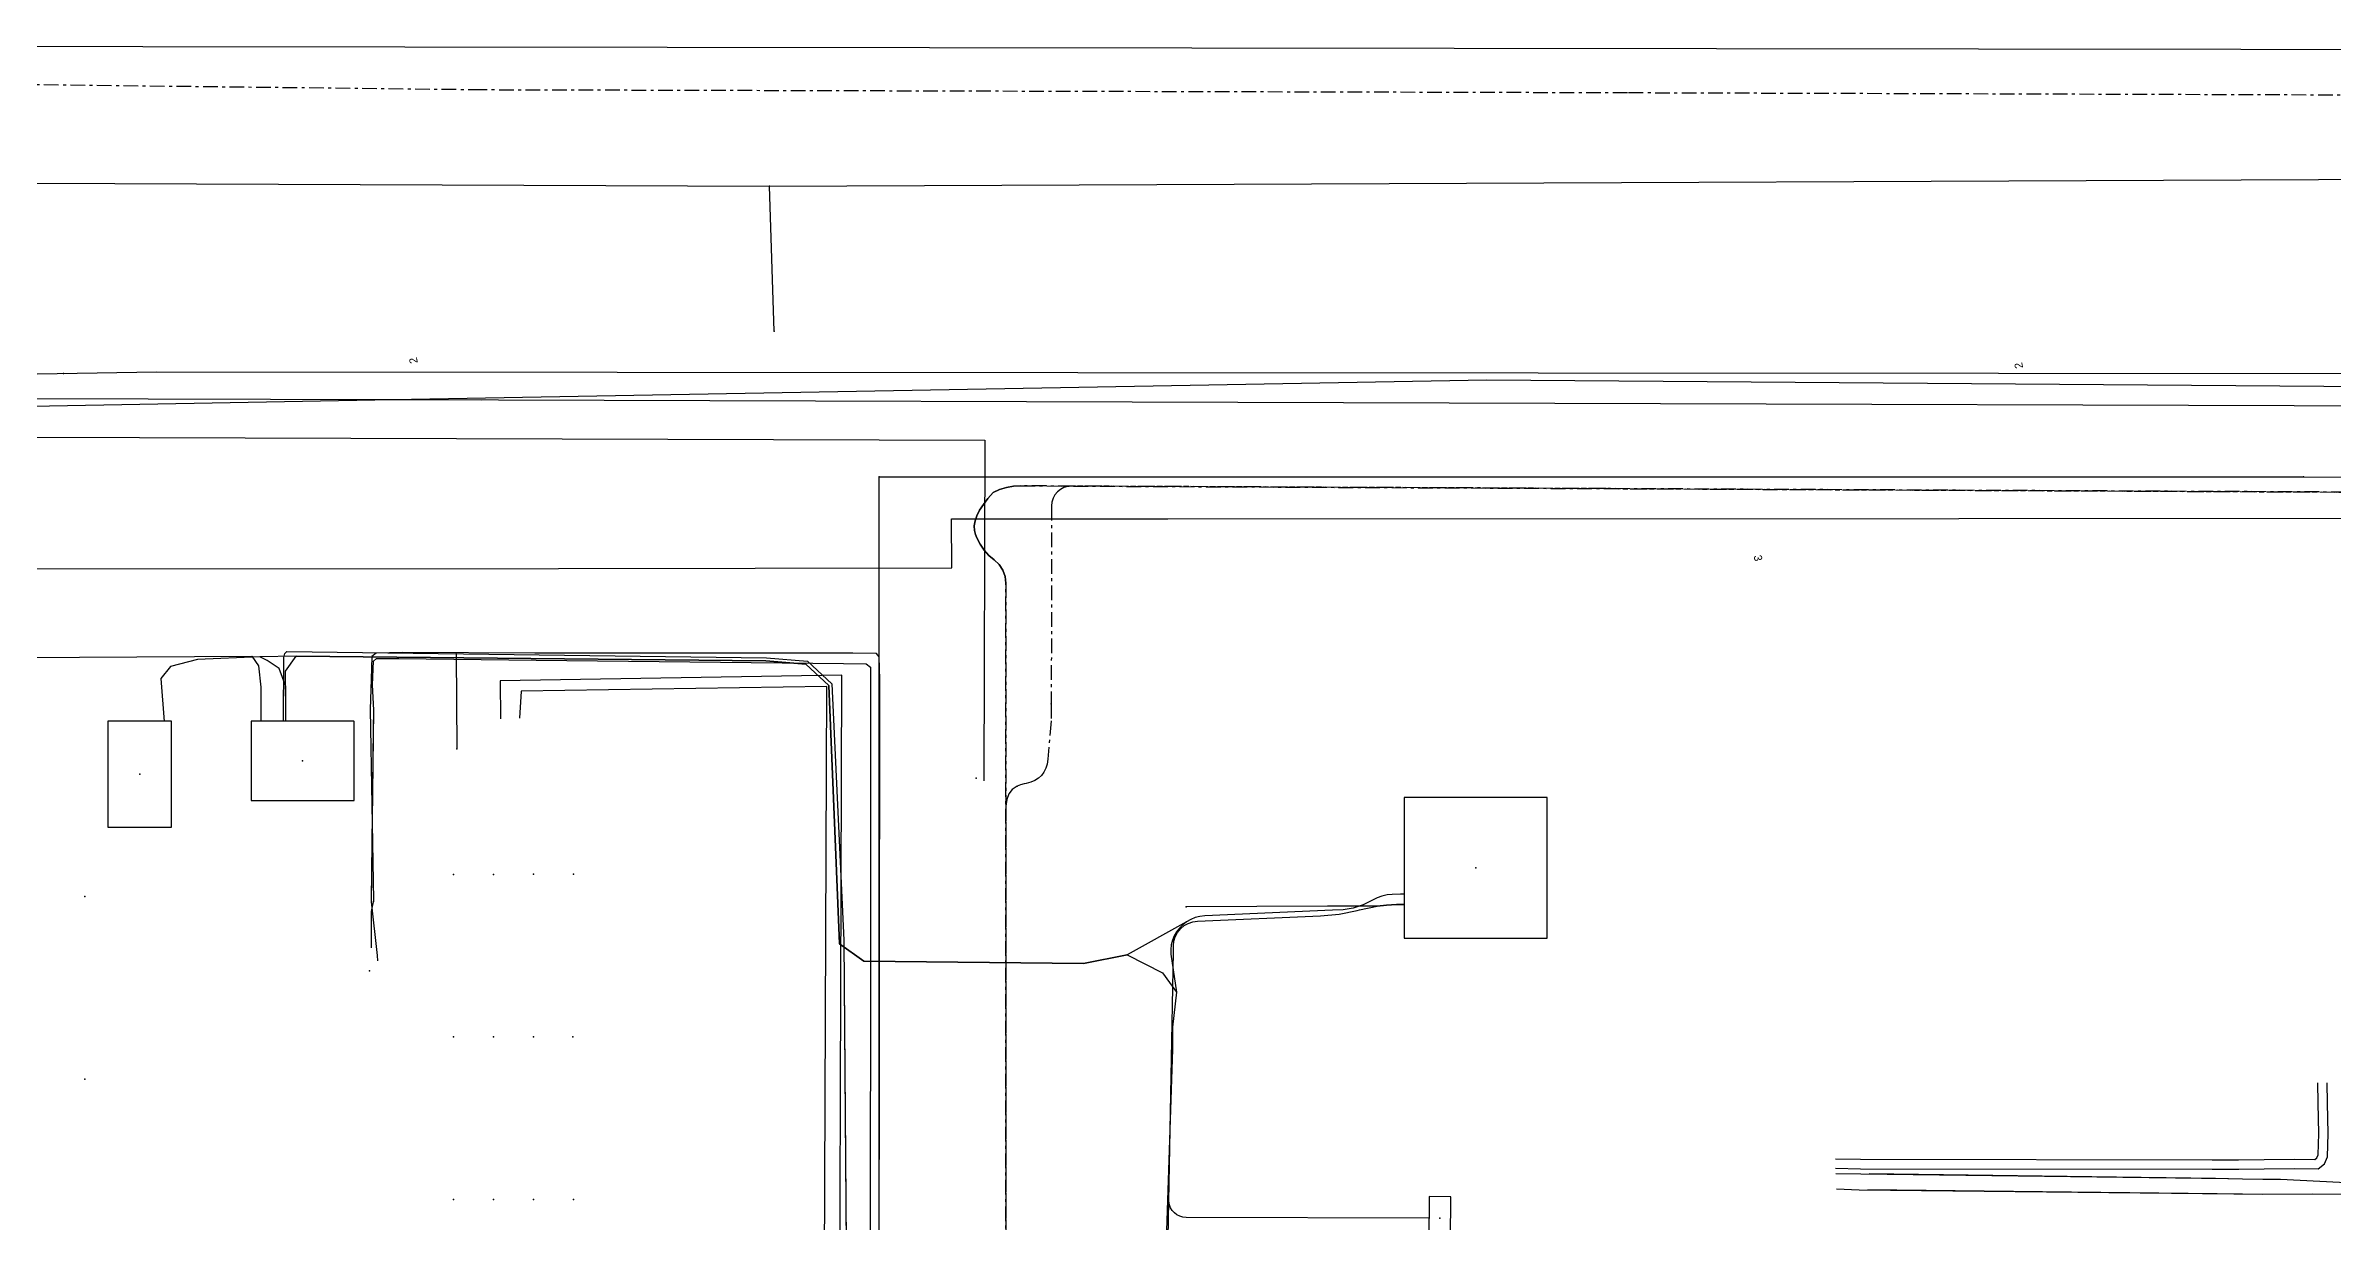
# Model space of a CAD drawing. Header units: metres. Extents: x -529 to 260, y -315 to 217.
# Drawn here: x -202.8 to -117.1, y 52.4 to 96.5 of the extents above; entities that cross this region are included whole.
import ezdxf

# ---------------------------------------------------------------- set-up
doc = ezdxf.new("R2010")
doc.units = ezdxf.units.M
doc.linetypes.add('DISUSED', pattern=[0.9943, 0.55, -0.1666, 0.1111, -0.1666])
for name, color, linetype, true_color in [('GM0772_GWA_Appurtenance', 7, 'Continuous', 0xba38a8), ('GM0772_GWA_Rioolleiding', 7, 'Continuous', 0xba38a8), ('KL1031_ELS_Appurtenance', 7, 'Continuous', 0x960000), ('KL1031_ELS_Elektriciteitskabel', 7, 'Continuous', 0x960000), ('KL1031_ELS_ExtraGeometrie', 7, 'Continuous', 0x960000), ('KL1031_ELS_Kast', 7, 'Continuous', 0x960000), ('KL1031_ELS_TechnischGebouw', 7, 'Continuous', 0x960000), ('KL1031_EMS_Appurtenance', 7, 'Continuous', 0xc80000), ('KL1031_EMS_Elektriciteitskabel', 7, 'Continuous', 0xc80000), ('KL1031_EMS_ExtraGeometrie', 7, 'Continuous', 0xc80000), ('KL1031_EMS_TechnischGebouw', 7, 'Continuous', 0xc80000), ('KL1051_DAT_Annotatie', 7, 'Continuous', 0xffffff), ('KL1051_DAT_Appurtenance', 7, 'Continuous', 0x00ff00), ('KL1051_DAT_Kabelbed', 7, 'Continuous', 0x00ff00), ('KL1051_DAT_Mantelbuis', 7, 'Continuous', 0x00ff00), ('KL1233_WRM_Appurtenance', 7, 'Continuous', 0x008080), ('KL1233_WRM_Mantelbuis', 7, 'Continuous', 0x008080), ('KL1233_WRM_ThermischePijpleiding', 7, 'Continuous', 0x008080)]:
    doc.layers.add(name, color=color, linetype=linetype, true_color=true_color)

msp = doc.modelspace()

# ---------------------------------------------------------------- linework, layer by layer
at = {"layer": 'GM0772_GWA_Appurtenance'}
for p in [(-175.677, 91.224), (-175.502, 85.782), (-171.564, 80.322), (-118.154, 80.324)]:
    msp.add_point(p, dxfattribs=at)
at = {"layer": 'GM0772_GWA_Rioolleiding', "linetype": 'CONTINUOUS'}
for points in [[(-292.329, 91.698), (-175.677, 91.224)], [(-175.677, 91.224), (-100.17, 91.55)], [(-175.502, 85.782), (-175.677, 91.224)], [(-171.575, 38.474), (-171.564, 80.322)], [(-171.564, 80.322), (-118.154, 80.324)], [(-118.154, 80.324), (-64.666, 80.274)]]:
    msp.add_lwpolyline(points, dxfattribs=at)
at = {"layer": 'KL1031_ELS_Appurtenance'}
for p in [(-187.426, 73.691), (-187.41, 70.124), (-187.533, 65.417), (-186.033, 65.418), (-184.533, 65.419), (-183.034, 65.419), (-201.352, 64.583), (-160.055, 64.196), (-187.531, 59.323), (-186.031, 59.323), (-184.532, 59.324), (-183.054, 59.324), (-201.35, 57.737), (-187.53, 53.228), (-186.03, 53.228), (-184.53, 53.229), (-183.03, 53.23), (-150.946, 52.526)]:
    msp.add_point(p, dxfattribs=at)
at = {"layer": 'KL1031_ELS_Elektriciteitskabel', "linetype": 'DISUSED'}
msp.add_lwpolyline([(234.612, 76.846), (181.482, 84.187), (174.352, 86.379), (171.338, 87.264), (169.516, 87.641), (166.976, 88.047), (164.457, 88.478), (161.538, 88.849), (157.644, 89.244), (153.36, 89.77), (151.294, 90.009), (142.823, 90.784), (140.838, 90.855), (36.8, 93.655), (26.115, 94.192), (-143.514, 94.721), (-186.431, 94.832), (-216.489, 95.172), (-226.907, 95), (-251.475, 95.159), (-350.955, 95.119), (-367.548, 94.936)], dxfattribs=at)
at = {"layer": 'KL1031_ELS_Elektriciteitskabel', "linetype": 'CONTINUOUS'}
for points in [[(-193.904, 71.155), (-193.899, 73.55), (-193.857, 73.704), (-193.78, 73.776), (-175.791, 73.535), (-174.261, 73.414), (-173.338, 72.557), (-172.896, 62.951), (-172.762, 45.081)], [(-193.904, 71.155), (-193.899, 73.55), (-193.857, 73.704), (-193.78, 73.776), (-175.791, 73.535), (-174.261, 73.414), (-173.338, 72.557), (-172.896, 62.951), (-172.773, 46.481)], [(-212.704, 4.126), (-213.78, 4.072), (-215.119, 4.388), (-216.438, 5.973), (-216.465, 70.982), (-216.163, 72.151), (-214.503, 73.49), (-195.088, 73.603), (-194.84, 73.232), (-194.76, 72.434), (-194.76, 71.154)], [(-212.704, 4.126), (-213.78, 4.072), (-215.119, 4.388), (-216.438, 5.973), (-216.465, 70.982), (-216.163, 72.151), (-214.503, 73.49), (-195.088, 73.603), (-194.84, 73.232), (-194.76, 72.434), (-194.76, 71.154)], [(-187.426, 73.691), (-187.41, 70.124)], [(-161.017, 19.549), (-160.819, 35.527), (-160.856, 44.912), (-160.712, 53.159), (-160.537, 62.507), (-160.536, 62.733), (-160.518, 62.91), (-160.466, 63.081), (-160.383, 63.24), (-160.271, 63.378), (-160.134, 63.494), (-159.978, 63.581), (-159.808, 63.636), (-159.631, 63.658), (-155.016, 63.859), (-154.322, 63.927), (-153.639, 64.067), (-153.553, 64.09), (-152.9, 64.223), (-152.539, 64.264), (-152.176, 64.284), (-151.875, 64.291)], [(-160.819, 35.527), (-160.856, 44.912), (-160.712, 53.159), (-160.537, 62.507), (-160.536, 62.733), (-160.518, 62.91), (-160.466, 63.081), (-160.383, 63.24), (-160.271, 63.378), (-160.134, 63.494), (-159.978, 63.581), (-159.808, 63.636), (-159.631, 63.658), (-155.016, 63.859), (-154.322, 63.927), (-153.639, 64.067), (-153.553, 64.09), (-152.9, 64.223), (-152.539, 64.264), (-152.176, 64.284), (-151.875, 64.291)], [(-160.856, 44.912), (-160.712, 53.159), (-160.537, 62.507), (-160.536, 62.733), (-160.518, 62.91), (-160.466, 63.081), (-160.383, 63.24), (-160.271, 63.378), (-160.134, 63.494), (-159.978, 63.581), (-159.808, 63.636), (-159.631, 63.658), (-155.016, 63.859), (-154.322, 63.927), (-153.639, 64.067), (-153.553, 64.09), (-152.9, 64.223), (-152.539, 64.264), (-152.176, 64.284), (-151.875, 64.291)], [(-160.856, 44.912), (-160.712, 53.159), (-160.537, 62.507), (-160.536, 62.733), (-160.518, 62.91), (-160.466, 63.081), (-160.383, 63.24), (-160.271, 63.378), (-160.134, 63.494), (-159.978, 63.581), (-159.808, 63.636), (-159.631, 63.658), (-155.016, 63.859), (-154.322, 63.927), (-153.639, 64.067), (-153.553, 64.09), (-152.9, 64.223), (-152.539, 64.264), (-152.176, 64.284), (-151.875, 64.291)], [(-160.856, 44.912), (-160.712, 53.159), (-160.537, 62.507), (-160.536, 62.733), (-160.518, 62.91), (-160.466, 63.081), (-160.383, 63.24), (-160.271, 63.378), (-160.134, 63.494), (-159.978, 63.581), (-159.808, 63.636), (-159.631, 63.658), (-155.016, 63.859), (-154.322, 63.927), (-153.639, 64.067), (-153.553, 64.09), (-152.9, 64.223), (-152.539, 64.264), (-152.176, 64.284), (-151.875, 64.291)], [(-160.856, 44.912), (-160.712, 53.159), (-160.537, 62.507), (-160.536, 62.733), (-160.518, 62.91), (-160.466, 63.081), (-160.383, 63.24), (-160.271, 63.378), (-160.134, 63.494), (-159.978, 63.581), (-159.808, 63.636), (-159.631, 63.658), (-155.016, 63.859), (-154.322, 63.927), (-153.639, 64.067), (-153.553, 64.09), (-152.9, 64.223), (-152.539, 64.264), (-152.176, 64.284), (-151.875, 64.291)], [(-150.946, 52.526), (-160.054, 52.55), (-160.176, 52.562), (-160.292, 52.595), (-160.402, 52.649), (-160.498, 52.723), (-160.581, 52.813), (-160.644, 52.916), (-160.688, 53.029), (-160.712, 53.159), (-160.537, 62.507), (-160.536, 62.733), (-160.518, 62.91), (-160.466, 63.081), (-160.383, 63.24), (-160.271, 63.378), (-160.134, 63.494), (-159.978, 63.581), (-159.808, 63.636), (-159.631, 63.658), (-155.016, 63.859), (-154.322, 63.927), (-153.639, 64.067), (-153.553, 64.09), (-152.9, 64.223), (-152.539, 64.264), (-152.176, 64.284), (-151.875, 64.291)], [(-151.875, 64.291), (-152.176, 64.284), (-152.539, 64.264), (-152.9, 64.223), (-154.754, 64.222), (-160.055, 64.196)]]:
    msp.add_lwpolyline(points, dxfattribs=at)
at = {"layer": 'KL1031_ELS_ExtraGeometrie', "linetype": 'CONTINUOUS'}
for points in [[(-198.1, 67.19), (-198.101, 71.158), (-198.109, 71.163), (-200.49, 71.161), (-200.495, 71.153), (-200.493, 67.19), (-200.484, 67.185), (-198.109, 67.185), (-198.101, 67.189), (-198.1, 67.19)], [(-191.26, 68.192), (-191.259, 71.154), (-191.263, 71.162), (-191.269, 71.165), (-195.109, 71.164), (-195.117, 71.161), (-195.119, 71.155), (-195.119, 68.196), (-195.115, 68.188), (-195.109, 68.186), (-191.269, 68.187), (-191.261, 68.191), (-191.26, 68.192)], [(-146.518, 63.029), (-146.516, 68.289), (-146.519, 68.296), (-146.525, 68.299), (-151.875, 68.299), (-151.883, 68.296), (-151.886, 68.289), (-151.885, 63.035), (-151.883, 63.028), (-151.876, 63.025), (-146.527, 63.024), (-146.518, 63.028), (-146.518, 63.029)], [(-150.142, 51.715), (-150.132, 53.325), (-150.14, 53.331), (-150.945, 53.334), (-150.951, 53.326), (-150.96, 51.722), (-150.951, 51.716), (-150.151, 51.71), (-150.143, 51.714), (-150.142, 51.715)]]:
    msp.add_lwpolyline(points, close=True, dxfattribs=at)
at = {"layer": 'KL1031_ELS_Kast'}
msp.add_point((-150.545, 52.524), dxfattribs=at)
at = {"layer": 'KL1031_ELS_TechnischGebouw'}
for p in [(-193.189, 69.675), (-199.297, 69.175), (-149.2, 65.662)]:
    msp.add_point(p, dxfattribs=at)
at = {"layer": 'KL1031_EMS_Appurtenance'}
for p in [(-144.325, 79.884), (-165.115, 71.815), (-166.398, 68.723), (-162.268, 62.406), (-160.566, 59.684)]:
    msp.add_point(p, dxfattribs=at)
at = {"layer": 'KL1031_EMS_Elektriciteitskabel', "linetype": 'DISUSED'}
for points in [[(-68.851, 79.528), (-166.271, 79.986), (-166.537, 79.971), (-166.798, 79.924), (-167.051, 79.844), (-167.293, 79.734), (-167.494, 79.511), (-167.663, 79.29), (-167.801, 79.076), (-167.903, 78.868), (-167.97, 78.671), (-168.001, 78.486), (-167.996, 78.315), (-167.954, 78.161), (-167.902, 78.035), (-167.784, 77.797), (-167.635, 77.576), (-167.457, 77.379), (-167.254, 77.207), (-167.07, 77.035), (-166.931, 76.825), (-166.844, 76.588), (-166.814, 76.339), (-166.816, 25.57)], [(-166.816, 25.57), (-166.814, 76.339), (-166.844, 76.588), (-166.931, 76.825), (-167.07, 77.035), (-167.254, 77.207), (-167.457, 77.379), (-167.635, 77.576), (-167.784, 77.797), (-167.902, 78.035), (-167.954, 78.161), (-167.996, 78.315), (-168.001, 78.486), (-167.97, 78.671), (-167.903, 78.868), (-167.801, 79.076), (-167.663, 79.29), (-167.494, 79.511), (-167.293, 79.734), (-167.051, 79.844), (-166.798, 79.924), (-166.537, 79.971), (-166.271, 79.986), (-73.09, 79.547)], [(-144.325, 79.884), (-164.357, 79.978), (-164.503, 79.964), (-164.643, 79.922), (-164.772, 79.854), (-164.887, 79.761), (-164.98, 79.648), (-165.05, 79.519), (-165.092, 79.378), (-165.107, 79.232), (-165.115, 71.815)], [(-144.325, 79.884), (-68.851, 79.528), (-5.659, 79.547)], [(-165.115, 71.815), (-165.116, 71.178), (-165.243, 69.737), (-165.271, 69.556), (-165.32, 69.394), (-165.39, 69.251), (-165.481, 69.128), (-165.594, 69.023), (-165.728, 68.938), (-165.885, 68.872), (-166.062, 68.824), (-166.133, 68.809), (-166.273, 68.773), (-166.398, 68.723)], [(-166.398, 68.723), (-166.58, 68.6), (-166.71, 68.435), (-166.788, 68.228), (-166.814, 67.977), (-166.816, 25.57)]]:
    msp.add_lwpolyline(points, dxfattribs=at)
at = {"layer": 'KL1031_EMS_Elektriciteitskabel', "linetype": 'CONTINUOUS'}
for points in [[(-162.268, 62.406), (-163.901, 62.077), (-172.147, 62.159), (-173.053, 62.807), (-173.456, 72.502), (-174.325, 73.299), (-175.821, 73.421), (-193.436, 73.6), (-194.789, 73.578), (-197.125, 73.474), (-198.146, 73.215), (-198.501, 72.758), (-198.386, 71.153)], [(-162.268, 62.406), (-163.901, 62.077), (-172.147, 62.159), (-173.053, 62.807), (-173.456, 72.502), (-174.325, 73.299), (-175.821, 73.421), (-193.436, 73.6), (-194.789, 73.578), (-197.125, 73.474), (-198.146, 73.215), (-198.501, 72.758), (-198.386, 71.153)], [(-162.268, 62.406), (-163.901, 62.077), (-172.147, 62.159), (-173.053, 62.807), (-173.456, 72.502), (-174.325, 73.299), (-175.821, 73.421), (-193.436, 73.6), (-194.789, 73.578), (-197.125, 73.474), (-198.146, 73.215), (-198.501, 72.758), (-198.386, 71.153)], [(-193.82, 71.155), (-193.823, 72.461), (-194.073, 73.142), (-194.512, 73.443), (-194.789, 73.578), (-197.125, 73.474), (-198.146, 73.215), (-198.501, 72.758), (-198.386, 71.153)], [(-193.82, 71.155), (-193.823, 72.461), (-194.073, 73.142), (-194.512, 73.443), (-194.789, 73.578), (-197.125, 73.474), (-198.146, 73.215), (-198.501, 72.758), (-198.386, 71.153)], [(-193.82, 71.155), (-193.823, 72.461), (-194.073, 73.142), (-194.512, 73.443), (-194.789, 73.578), (-197.125, 73.474), (-198.146, 73.215), (-198.501, 72.758), (-198.386, 71.153)], [(-193.82, 71.155), (-193.825, 73.037), (-193.436, 73.6), (-175.821, 73.421), (-174.325, 73.299), (-173.456, 72.502), (-173.053, 62.807), (-172.147, 62.159), (-163.901, 62.077), (-162.268, 62.406), (-160.95, 61.726), (-160.415, 60.995), (-160.566, 59.684)], [(-193.82, 71.155), (-193.825, 73.037), (-193.436, 73.6), (-175.821, 73.421), (-174.325, 73.299), (-173.456, 72.502), (-173.053, 62.807), (-172.147, 62.159), (-163.901, 62.077), (-162.268, 62.406), (-160.95, 61.726), (-160.415, 60.995), (-160.566, 59.684)], [(-193.82, 71.155), (-193.825, 73.037), (-193.436, 73.6), (-175.821, 73.421), (-174.325, 73.299), (-173.456, 72.502), (-173.053, 62.807), (-172.147, 62.159), (-163.901, 62.077), (-162.268, 62.406), (-160.95, 61.726), (-160.415, 60.995), (-160.566, 59.684)], [(-151.875, 64.675), (-152.026, 64.675), (-152.332, 64.665), (-152.525, 64.646), (-152.716, 64.602), (-152.899, 64.536), (-153.421, 64.273), (-153.792, 64.151), (-154.176, 64.085), (-154.565, 64.075), (-159.363, 63.86), (-159.544, 63.84), (-159.72, 63.796), (-159.888, 63.727), (-160.046, 63.637), (-162.268, 62.406)], [(-151.875, 64.675), (-152.026, 64.675), (-152.332, 64.665), (-152.525, 64.646), (-152.716, 64.602), (-152.899, 64.536), (-153.421, 64.273), (-153.792, 64.151), (-154.176, 64.085), (-154.565, 64.075), (-159.363, 63.86), (-159.544, 63.84), (-159.72, 63.796), (-159.888, 63.727), (-160.046, 63.637), (-160.185, 63.53), (-160.31, 63.406), (-160.417, 63.266), (-160.504, 63.113), (-160.571, 62.95), (-160.616, 62.78), (-160.638, 62.606), (-160.637, 62.43), (-160.415, 60.995), (-160.566, 59.684), (-160.573, 58.863), (-161.009, 45.629)], [(-160.566, 59.684), (-160.573, 58.863), (-161.009, 45.629), (-160.79, 17.206), (-161.082, 4.61), (-161.097, 4.472), (-161.144, 4.339), (-161.219, 4.217), (-161.319, 4.11), (-161.441, 4.022), (-161.58, 3.958), (-161.731, 3.918), (-161.888, 3.905), (-162.627, 3.864)]]:
    msp.add_lwpolyline(points, dxfattribs=at)
at = {"layer": 'KL1031_EMS_ExtraGeometrie', "linetype": 'CONTINUOUS'}
for points in [[(-198.1, 67.19), (-198.101, 71.158), (-198.109, 71.163), (-200.49, 71.161), (-200.495, 71.153), (-200.493, 67.19), (-200.484, 67.185), (-198.109, 67.185), (-198.101, 67.189), (-198.1, 67.19)], [(-191.26, 68.192), (-191.259, 71.154), (-191.263, 71.162), (-191.269, 71.165), (-195.109, 71.164), (-195.117, 71.161), (-195.119, 71.155), (-195.119, 68.196), (-195.115, 68.188), (-195.109, 68.186), (-191.269, 68.187), (-191.261, 68.191), (-191.26, 68.192)], [(-146.518, 63.029), (-146.516, 68.289), (-146.519, 68.296), (-146.525, 68.299), (-151.875, 68.299), (-151.883, 68.296), (-151.886, 68.289), (-151.885, 63.035), (-151.883, 63.028), (-151.876, 63.025), (-146.527, 63.024), (-146.518, 63.028), (-146.518, 63.029)]]:
    msp.add_lwpolyline(points, close=True, dxfattribs=at)
at = {"layer": 'KL1031_EMS_TechnischGebouw'}
for p in [(-193.189, 69.675), (-199.297, 69.175), (-149.2, 65.662)]:
    msp.add_point(p, dxfattribs=at)
at = {"layer": 'KL1051_DAT_Appurtenance'}
msp.add_point((-202.155, 84.194), dxfattribs=at)
at = {"layer": 'KL1051_DAT_Kabelbed', "linetype": 'CONTINUOUS'}
for points in [[(183.086, 86.268), (150.782, 95.625), (125.741, 95.681), (-41.33, 96.251), (-41.826, 96.251), (-228.699, 96.486), (-232.173, 96.491)], [(173.635, 71.022), (171.591, 75.936), (170.996, 77.364), (160.197, 81.171), (150.634, 83.186), (103.049, 84.701), (84.779, 85.335), (24.402, 86.904), (11.736, 87.486), (2.236, 87.474), (-0.752, 84.692), (-51.499, 84.333), (-51.7, 84.331), (-77.798, 84.165), (-198.661, 84.255), (-213.621, 83.996), (-214.322, 83.984)], [(-70.979, 82.833), (-189.8, 83.207), (-212.757, 83.28), (-234.967, 83.351), (-239.92, 83.354), (-349.75, 83.419), (-364.784, 83.427), (-364.804, 83.467)], [(-52.953, 82.818), (-68.835, 82.827), (-80.842, 83.355), (-89.738, 83.437), (-105.833, 83.624), (-148.786, 83.95), (-189.8, 83.207), (-212.183, 82.803)], [(-186.472, 83.197), (-191.271, 83.21)], [(-205.08, 76.876), (-205.026, 76.876), (-183.599, 76.892), (-168.847, 76.91), (-168.851, 78.746), (-160.743, 78.75), (-71.743, 78.792), (-70.958, 78.027)]]:
    msp.add_lwpolyline(points, dxfattribs=at)
at = {"layer": 'KL1051_DAT_Mantelbuis', "linetype": 'CONTINUOUS'}
msp.add_lwpolyline([(-186.472, 83.197), (-191.271, 83.21)], dxfattribs=at)
msp.add_lwpolyline([(-186.472, 83.197), (-191.271, 83.21)], dxfattribs=at)
at = {"layer": 'KL1233_WRM_Appurtenance'}
for p in [(-167.937, 69.03), (-190.684, 61.8)]:
    msp.add_point(p, dxfattribs=at)
at = {"layer": 'KL1233_WRM_Mantelbuis', "linetype": 'CONTINUOUS'}
for points in [[(-190.651, 71.595), (-190.532, 64.449), (-190.532, 64.392)], [(-190.611, 64.396), (-190.609, 64.457), (-190.529, 70.865), (-190.521, 71.58)], [(-121.462, 54.015), (-134.445, 54.185)], [(-121.402, 53.442), (-134.496, 53.584)]]:
    msp.add_lwpolyline(points, dxfattribs=at)
at = {"layer": 'KL1233_WRM_ThermischePijpleiding', "linetype": 'CONTINUOUS'}
for points in [[(-238.937, 81.919), (-167.608, 81.699), (-167.647, 68.923)], [(-171.571, 48.714), (-171.552, 60.72), (-171.55, 72.723), (-171.566, 73.573), (-171.673, 73.699), (-172.551, 73.718), (-184.477, 73.711), (-189.439, 73.738), (-190.435, 73.717), (-190.589, 73.59), (-190.622, 72.742), (-190.651, 71.595), (-190.532, 64.449), (-190.621, 64.027), (-190.617, 62.666)], [(-190.37, 62.17), (-190.376, 62.369), (-190.61, 64.385), (-190.52, 71.581), (-190.57, 72.531), (-190.525, 73.417), (-190.415, 73.513), (-189.584, 73.518), (-184.429, 73.45), (-172.906, 73.324), (-172.053, 73.316), (-171.89, 73.182), (-171.891, 72.323), (-171.897, 60.295), (-171.917, 48.241)], [(-156.444, -7.673), (-156.366, -6.768), (-156.287, -6.262), (-156.351, -5.932), (-157.87, -5.866), (-158.039, -6.002), (-159.307, -7.275), (-159.439, -7.377), (-159.524, -7.444), (-160.489, -7.449), (-162.733, -7.423), (-165.69, -7.512), (-169.187, -7.649), (-172.892, -7.794), (-173.447, -7.795), (-173.434, -4.599), (-173.293, -1.206), (-173.189, 2.338), (-172.966, 72.889), (-185.78, 72.679), (-185.773, 71.256)], [(-156.438, -8.179), (-156.372, -8.944), (-156.371, -9.67), (-156.655, -9.705), (-158.295, -9.628), (-159.602, -8.308), (-159.773, -8.161), (-159.988, -8.124), (-173.81, -8.225), (-174.125, -8.192), (-174.155, -7.915), (-173.921, -0.938), (-173.837, 1.378), (-173.779, 10.433), (-173.536, 72.459), (-184.998, 72.285), (-185.052, 71.281)], [(-135.714, 54.404), (-134.774, 54.381), (-121.583, 54.358), (-120.589, 54.361), (-119.63, 54.377), (-118.487, 54.382), (-117.61, 54.37), (-117.37, 54.569), (-117.256, 54.823), (-117.235, 55.705), (-117.26, 56.84), (-117.27, 57.602)], [(-135.706, 54.754), (-134.77, 54.732), (-121.584, 54.708), (-120.592, 54.711), (-119.634, 54.727), (-118.485, 54.733), (-117.734, 54.722), (-117.656, 54.786), (-117.604, 54.903), (-117.585, 55.705), (-117.611, 56.833), (-117.621, 57.598)], [(-135.697, 54.202), (-134.762, 54.189), (-134.761, 54.189), (-120.992, 54.009), (-120.977, 54.008), (-120.442, 54.002), (-119.687, 53.988), (-119.058, 53.994), (-119.02, 53.994), (-116.814, 53.875), (-115.408, 53.868), (-112.137, 53.845), (-111.848, 53.849), (-111.742, 53.85), (-111.347, 53.855), (-111.216, 53.934), (-111.131, 54.083), (-111.117, 54.865), (-111.102, 55.459), (-111.072, 56.577), (-111.064, 56.918), (-111.064, 56.926), (-111.055, 57.601)], [(-135.667, 53.623), (-134.819, 53.589), (-120.775, 53.434), (-120.452, 53.432), (-119.688, 53.424), (-117.81, 53.432), (-115.409, 53.412), (-114.002, 53.399), (-111.609, 53.379), (-111.418, 53.387), (-110.917, 53.405), (-110.713, 53.471), (-110.635, 53.601), (-110.637, 54.063), (-110.635, 54.252), (-110.635, 54.404), (-110.635, 54.412), (-110.628, 55.468), (-110.614, 56.57), (-110.62, 56.91), (-110.632, 57.602)]]:
    msp.add_lwpolyline(points, dxfattribs=at)

# ---------------------------------------------------------------- texts
at = {"layer": 'KL1051_DAT_Annotatie', "char_height": 0.3, "attachment_point": 7}
for s, insert, rotation in [('2', (-188.867, 84.603), 100.863), ('2', (-128.671, 84.415), 100.863), ('3', (-138.782, 77.361), 280.663)]:
    msp.add_mtext(s, dxfattribs=dict(at, insert=insert, rotation=rotation))

doc.saveas('drawing.dxf')
